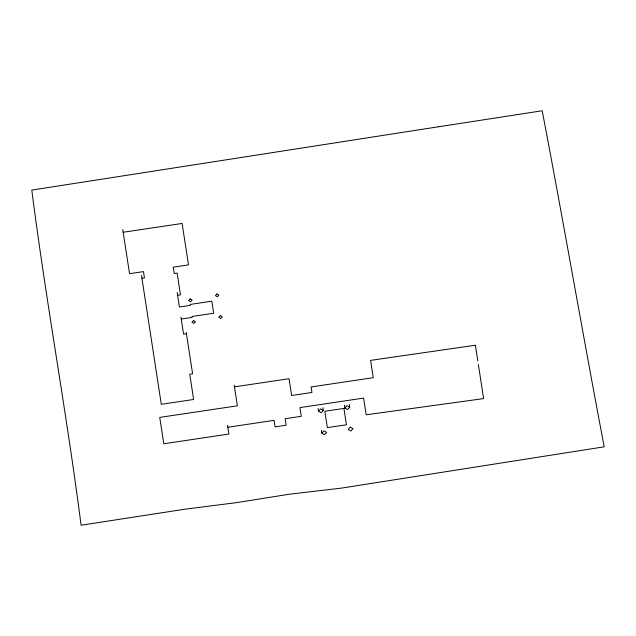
<?xml version="1.0" encoding="UTF-8"?>
<svg xmlns="http://www.w3.org/2000/svg" width="636" height="636" viewBox="0 0 636 636"><rect width="100%" height="100%" fill="white"/><g stroke="black" fill="none" stroke-linecap="round" stroke-linejoin="round"><path stroke-width="0.95" d="M318.469 411.214L320.584 408.916L323.287 410.49L321.18 412.788L318.469 411.214L318.072 408.376M321.84 433.132L323.955 430.834L326.658 432.416L324.551 434.714L321.84 433.132L321.442 430.302M344.871 407.97L346.986 405.665L349.697 407.247L347.582 409.544L344.871 407.97L344.474 405.132M141.923 278.33L144.452 277.948L143.474 271.604L129.545 273.679L123.169 232.251L182.127 223.459L188.502 264.886L173.278 267.16L174.256 273.504L177.118 273.083L180.322 293.927L180.457 294.858L177.595 295.287L179.4 306.981L190.283 305.36L190.156 304.429L211.828 301.194L213.68 313.246L192.008 316.482L192.144 317.412L181.252 319.034L183.573 334.131L186.428 333.701L186.3 332.771L192.605 373.777L189.751 374.207L193.63 399.488L161.29 404.289L141.526 275.483M227.561 425.397L228.865 434.054L163.81 443.761L159.747 417.391L237.379 405.816L234.469 386.863L289.046 378.722L291.63 395.489L311.958 392.46L311.107 386.95L373.26 377.681L370.597 360.381L475.41 345.221L477.795 360.747M227.823 427.257L274.092 420.356L275.094 426.883L286.152 425.238L285.151 418.711L301.281 416.302L299.938 407.597L363.617 398.096L366.185 414.791L483.606 398.597L478.391 364.635M349.299 404.416L349.697 407.247M322.889 407.66L323.287 410.49M234.223 385.122L234.469 386.863M180.982 317.133L181.252 319.034M177.198 292.425L177.595 295.287M122.796 229.548L123.169 232.251M190.18 298.904L188.638 300.582L190.617 301.734L192.159 300.057L190.18 298.904M216.948 293.959L215.413 295.637L217.385 296.789L218.927 295.112L216.948 293.959M193.519 320.592L191.977 322.269L193.956 323.422L195.498 321.744L193.519 320.592M220.287 315.647L218.744 317.324L220.724 318.477L222.266 316.8L220.287 315.647M350.285 427.138L348.178 429.435L350.889 431.017L352.996 428.72L350.285 427.138M438.363 126.787L31.8 190.084C46.102 302.108 66.708 413.209 81.09 525.233L184.901 509.198L236.775 502.599L288.983 494.267L341.508 488.106L604.2 446.806C582.894 334.91 563.591 222.64 542.198 110.767L438.363 126.787M343.925 408.415L324.821 411.269L327.333 427.623L346.445 424.776L343.925 408.415"/></g></svg>
